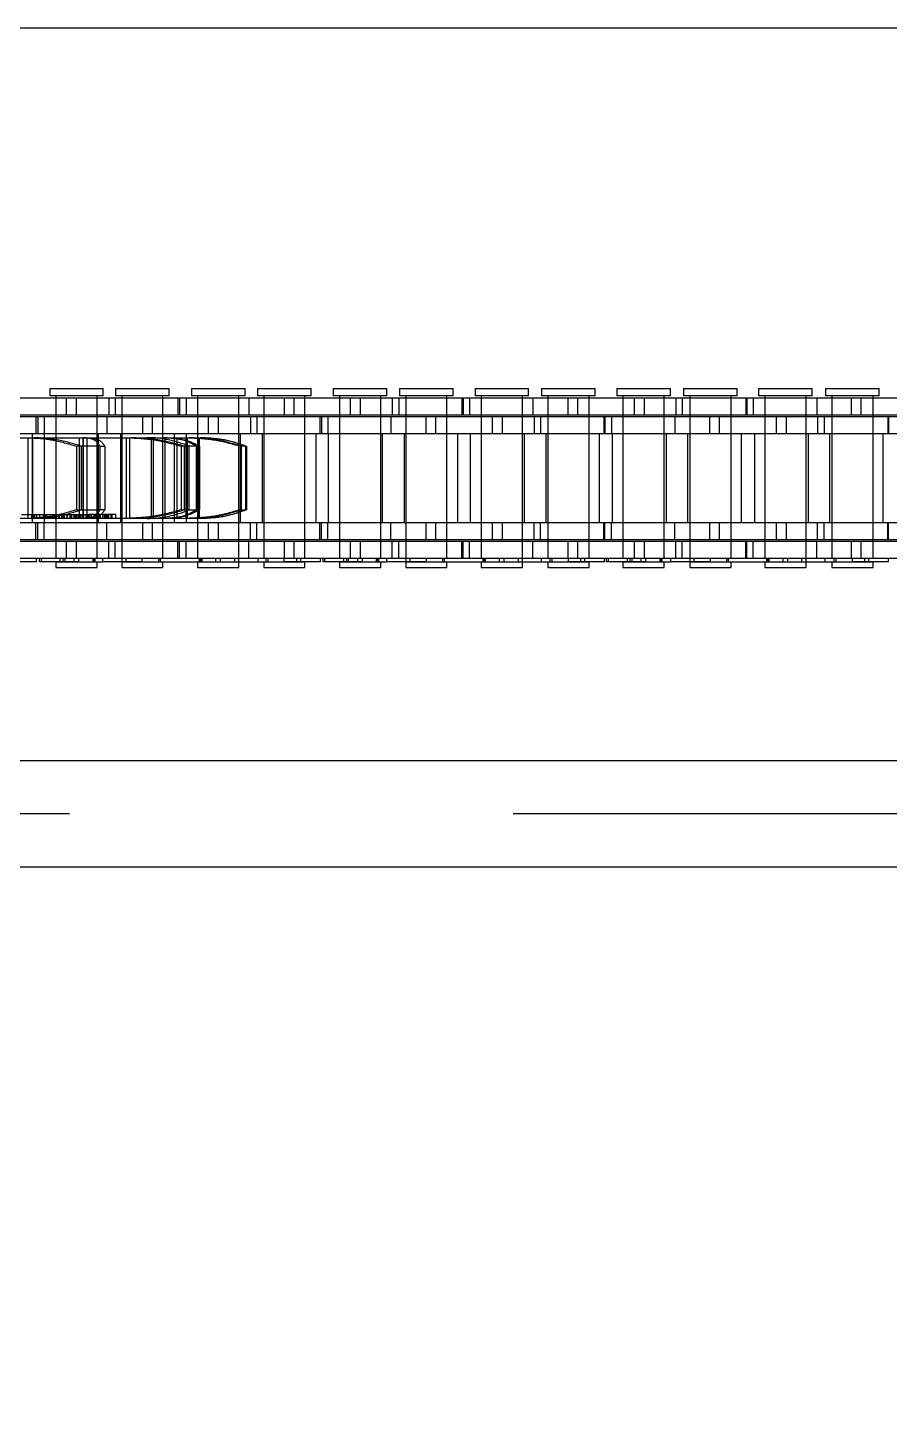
# Model space of a CAD drawing. Header units: metres. Extents: x 0 to 21025, y 0 to 14850.
# Drawn here: x 6060.5 to 6137.6, y 8997.9 to 9121.6 of the extents above; entities that cross this region are included whole.
import ezdxf

# ---------------------------------------------------------------- set-up
doc = ezdxf.new("R2010")
doc.units = ezdxf.units.M
doc.header["$LTSCALE"] = 25
doc.linetypes.add('HIDDEN2', pattern=[4.7625, 3.175, -1.5875])
for name, color, linetype in [('SL1', 8, 'Continuous'), ('SL4', 4, 'Continuous'), ('ST1', 7, 'HIDDEN2')]:
    doc.layers.add(name, color=color, linetype=linetype)

msp = doc.modelspace()

# ---------------------------------------------------------------- linework, layer by layer
at = {"layer": 'SL1'}
for radius, start, end in [(1815.5, 149.15062, 195.405213), (1770.7, 148.748969, 196.991383), (1764.35, 149.040337, 197.163636), (1758.35, 149.333401, 197.2484)]:
    msp.add_arc((7692.517, 9091.884), radius, start, end, dxfattribs=at)
at = {"layer": 'SL4'}
for p, q in [((5540.514, 9121.619), (6330.271, 9121.619)), ((5540.514, 9056.144), (6330.277, 9056.144)), ((6490.517, 9046.619), (5540.514, 9046.619))]:
    msp.add_line(p, q, dxfattribs=at)
at = {"layer": 'ST1'}
for p, q in [((6062.493, 9089.384), (6067.29, 9089.384)), ((6062.493, 9089.384), (6062.493, 9088.725)), ((6067.29, 9088.725), (6067.29, 9089.384)), ((6068.378, 9089.384), (6073.175, 9089.384)), ((6068.378, 9089.384), (6068.378, 9088.725)), ((6073.175, 9088.725), (6073.175, 9089.384)), ((6075.171, 9089.384), (6079.968, 9089.384)), ((6075.171, 9089.384), (6075.171, 9088.725)), ((6079.968, 9088.725), (6079.968, 9089.384)), ((6081.078, 9089.384), (6085.875, 9089.384)), ((6081.078, 9089.384), (6081.078, 9088.725)), ((6085.875, 9088.725), (6085.875, 9089.384)), ((6087.849, 9089.384), (6092.646, 9089.384)), ((6087.849, 9089.384), (6087.849, 9088.725)), ((6092.646, 9088.725), (6092.646, 9089.384)), ((6093.778, 9089.384), (6098.575, 9089.384)), ((6093.778, 9089.384), (6093.778, 9088.725)), ((6098.575, 9088.725), (6098.575, 9089.384)), ((6100.528, 9089.384), (6105.325, 9089.384)), ((6100.528, 9089.384), (6100.528, 9088.725)), ((6105.325, 9088.725), (6105.325, 9089.384)), ((6106.478, 9089.384), (6111.275, 9089.384)), ((6106.478, 9089.384), (6106.478, 9088.725)), ((6111.275, 9088.725), (6111.275, 9089.384)), ((6113.206, 9089.384), (6118.003, 9089.384)), ((6113.206, 9089.384), (6113.206, 9088.725)), ((6118.003, 9088.725), (6118.003, 9089.384)), ((6119.178, 9089.384), (6123.975, 9089.384)), ((6119.178, 9089.384), (6119.178, 9088.725)), ((6123.975, 9088.725), (6123.975, 9089.384)), ((6125.884, 9089.384), (6130.681, 9089.384)), ((6125.884, 9089.384), (6125.884, 9088.725)), ((6130.681, 9088.725), (6130.681, 9089.384)), ((6131.878, 9089.384), (6136.675, 9089.384)), ((6131.878, 9089.384), (6131.878, 9088.725)), ((6136.675, 9088.725), (6136.675, 9089.384)), ((6054.901, 9088.541), (6063.996, 9088.541)), ((6062.497, 9088.725), (6062.493, 9088.725)), ((6067.29, 9088.725), (6062.497, 9088.725)), ((6063.046, 9088.725), (6063.046, 9074.227)), ((6063.046, 9088.541), (6063.046, 9087.021)), ((6063.996, 9088.541), (6064.856, 9088.541)), ((6063.996, 9087.021), (6063.996, 9088.541)), ((6064.856, 9088.541), (6073.951, 9088.541)), ((6064.856, 9088.541), (6064.856, 9087.021)), ((6066.736, 9074.227), (6066.736, 9088.725)), ((6066.736, 9087.021), (6066.736, 9088.541)), ((6067.769, 9088.541), (6067.769, 9087.021)), ((6068.353, 9088.541), (6068.353, 9087.021)), ((6073.175, 9088.725), (6068.378, 9088.725)), ((6068.931, 9088.725), (6068.931, 9074.227)), ((6068.931, 9088.541), (6068.931, 9087.021)), ((6072.621, 9074.227), (6072.621, 9088.725)), ((6072.621, 9087.021), (6072.621, 9088.541)), ((6073.951, 9088.541), (6073.951, 9087.021)), ((6073.951, 9088.541), (6080.301, 9088.541)), ((6074.108, 9088.541), (6074.108, 9087.021)), ((6074.692, 9088.541), (6074.692, 9087.021)), ((6075.175, 9088.725), (6075.171, 9088.725)), ((6079.968, 9088.725), (6075.175, 9088.725)), ((6075.725, 9088.725), (6075.725, 9074.227)), ((6075.725, 9088.541), (6075.725, 9087.021)), ((6079.415, 9074.227), (6079.415, 9088.725)), ((6079.415, 9087.021), (6079.415, 9088.541)), ((6080.301, 9088.541), (6080.301, 9087.021)), ((6080.301, 9088.541), (6089.396, 9088.541)), ((6085.875, 9088.725), (6081.078, 9088.725)), ((6081.631, 9088.725), (6081.631, 9074.227)), ((6081.631, 9088.541), (6081.631, 9087.021)), ((6083.49, 9087.021), (6083.49, 9088.541)), ((6084.328, 9088.541), (6084.328, 9087.021)), ((6085.321, 9074.227), (6085.321, 9088.725)), ((6085.321, 9087.021), (6085.321, 9088.541)), ((6087.853, 9088.725), (6087.849, 9088.725)), ((6092.646, 9088.725), (6087.853, 9088.725)), ((6088.403, 9088.725), (6088.403, 9074.227)), ((6088.403, 9088.541), (6088.403, 9087.021)), ((6089.396, 9088.541), (6090.256, 9088.541)), ((6089.396, 9087.021), (6089.396, 9088.541)), ((6090.256, 9088.541), (6099.351, 9088.541)), ((6090.256, 9088.541), (6090.256, 9087.021)), ((6092.093, 9074.227), (6092.093, 9088.725)), ((6092.093, 9087.021), (6092.093, 9088.541)), ((6093.125, 9088.541), (6093.125, 9087.021)), ((6093.71, 9088.541), (6093.71, 9087.021)), ((6098.575, 9088.725), (6093.778, 9088.725)), ((6094.331, 9088.725), (6094.331, 9074.227)), ((6094.331, 9088.541), (6094.331, 9087.021)), ((6098.021, 9074.227), (6098.021, 9088.725)), ((6098.021, 9087.021), (6098.021, 9088.541)), ((6099.351, 9088.541), (6099.351, 9087.021)), ((6099.351, 9088.541), (6105.701, 9088.541)), ((6099.464, 9088.541), (6099.464, 9087.021)), ((6100.049, 9088.541), (6100.049, 9087.021)), ((6100.532, 9088.725), (6100.528, 9088.725)), ((6105.325, 9088.725), (6100.532, 9088.725)), ((6101.081, 9088.725), (6101.081, 9074.227)), ((6101.081, 9088.541), (6101.081, 9087.021)), ((6104.771, 9074.227), (6104.771, 9088.725)), ((6104.771, 9087.021), (6104.771, 9088.541)), ((6105.701, 9088.541), (6105.701, 9087.021)), ((6105.701, 9088.541), (6114.796, 9088.541)), ((6111.275, 9088.725), (6106.478, 9088.725)), ((6107.031, 9088.725), (6107.031, 9074.227)), ((6107.031, 9088.541), (6107.031, 9087.021)), ((6108.846, 9087.021), (6108.846, 9088.541)), ((6109.684, 9088.541), (6109.684, 9087.021)), ((6110.721, 9074.227), (6110.721, 9088.725)), ((6110.721, 9087.021), (6110.721, 9088.541)), ((6113.21, 9088.725), (6113.206, 9088.725)), ((6118.003, 9088.725), (6113.21, 9088.725)), ((6113.759, 9088.725), (6113.759, 9074.227)), ((6113.759, 9088.541), (6113.759, 9087.021)), ((6114.796, 9088.541), (6115.656, 9088.541)), ((6114.796, 9087.021), (6114.796, 9088.541)), ((6115.656, 9088.541), (6124.751, 9088.541)), ((6115.656, 9088.541), (6115.656, 9087.021)), ((6117.449, 9074.227), (6117.449, 9088.725)), ((6117.449, 9087.021), (6117.449, 9088.541)), ((6118.482, 9088.541), (6118.482, 9087.021)), ((6119.066, 9088.541), (6119.066, 9087.021)), ((6123.975, 9088.725), (6119.178, 9088.725)), ((6119.731, 9088.725), (6119.731, 9074.227)), ((6119.731, 9088.541), (6119.731, 9087.021)), ((6123.421, 9074.227), (6123.421, 9088.725)), ((6123.421, 9087.021), (6123.421, 9088.541)), ((6124.751, 9088.541), (6124.751, 9087.021)), ((6124.751, 9088.541), (6131.101, 9088.541)), ((6124.821, 9088.541), (6124.821, 9087.021)), ((6125.405, 9088.541), (6125.405, 9087.021)), ((6125.888, 9088.725), (6125.884, 9088.725)), ((6130.681, 9088.725), (6125.888, 9088.725)), ((6126.438, 9088.725), (6126.438, 9074.227)), ((6126.438, 9088.541), (6126.438, 9087.021)), ((6130.128, 9074.227), (6130.128, 9088.725)), ((6130.128, 9087.021), (6130.128, 9088.541)), ((6131.101, 9088.541), (6131.101, 9087.021)), ((6131.101, 9088.541), (6140.196, 9088.541)), ((6136.675, 9088.725), (6131.878, 9088.725)), ((6132.431, 9088.725), (6132.431, 9074.227)), ((6132.431, 9088.541), (6132.431, 9087.021)), ((6134.203, 9087.021), (6134.203, 9088.541)), ((6135.041, 9088.541), (6135.041, 9087.021)), ((6136.121, 9074.227), (6136.121, 9088.725)), ((6136.121, 9087.021), (6136.121, 9088.541)), ((6052.156, 9086.869), (6061.251, 9086.869)), ((6054.901, 9087.021), (6063.996, 9087.021)), ((6061.251, 9086.869), (6061.251, 9085.349)), ((6061.251, 9086.869), (6067.601, 9086.869)), ((6061.43, 9086.869), (6061.43, 9085.349)), ((6062.014, 9086.869), (6062.014, 9085.349)), ((6063.046, 9086.869), (6063.046, 9085.349)), ((6063.996, 9087.021), (6064.856, 9087.021)), ((6064.856, 9087.021), (6073.951, 9087.021)), ((6066.736, 9085.349), (6066.736, 9086.869)), ((6067.601, 9086.869), (6067.601, 9085.349)), ((6067.601, 9086.869), (6076.696, 9086.869)), ((6068.931, 9086.869), (6068.931, 9085.349)), ((6070.811, 9085.349), (6070.811, 9086.869)), ((6071.65, 9086.869), (6071.65, 9085.349)), ((6072.621, 9085.349), (6072.621, 9086.869)), ((6073.951, 9087.021), (6080.301, 9087.021)), ((6075.725, 9086.869), (6075.725, 9085.349)), ((6076.696, 9086.869), (6077.556, 9086.869)), ((6076.696, 9085.349), (6076.696, 9086.869)), ((6077.556, 9086.869), (6086.651, 9086.869)), ((6077.556, 9086.869), (6077.556, 9085.349)), ((6079.415, 9085.349), (6079.415, 9086.869)), ((6080.301, 9087.021), (6089.396, 9087.021)), ((6080.447, 9086.869), (6080.447, 9085.349)), ((6081.031, 9086.869), (6081.031, 9085.349)), ((6081.631, 9086.869), (6081.631, 9085.349)), ((6085.321, 9085.349), (6085.321, 9086.869)), ((6086.651, 9086.869), (6086.651, 9085.349)), ((6086.651, 9086.869), (6093.001, 9086.869)), ((6086.786, 9086.869), (6086.786, 9085.349)), ((6087.37, 9086.869), (6087.37, 9085.349)), ((6088.403, 9086.869), (6088.403, 9085.349)), ((6089.396, 9087.021), (6090.256, 9087.021)), ((6090.256, 9087.021), (6099.351, 9087.021)), ((6092.093, 9085.349), (6092.093, 9086.869)), ((6093.001, 9086.869), (6093.001, 9085.349)), ((6093.001, 9086.869), (6102.096, 9086.869)), ((6094.331, 9086.869), (6094.331, 9085.349)), ((6096.168, 9085.349), (6096.168, 9086.869)), ((6097.006, 9086.869), (6097.006, 9085.349)), ((6098.021, 9085.349), (6098.021, 9086.869)), ((6099.351, 9087.021), (6105.701, 9087.021)), ((6101.081, 9086.869), (6101.081, 9085.349)), ((6102.096, 9086.869), (6102.956, 9086.869)), ((6102.096, 9085.349), (6102.096, 9086.869)), ((6102.956, 9086.869), (6112.051, 9086.869)), ((6102.956, 9086.869), (6102.956, 9085.349)), ((6104.771, 9085.349), (6104.771, 9086.869)), ((6105.701, 9087.021), (6114.796, 9087.021)), ((6105.804, 9086.869), (6105.804, 9085.349)), ((6106.388, 9086.869), (6106.388, 9085.349)), ((6107.031, 9086.869), (6107.031, 9085.349)), ((6110.721, 9085.349), (6110.721, 9086.869)), ((6112.051, 9086.869), (6112.051, 9085.349)), ((6112.051, 9086.869), (6118.401, 9086.869)), ((6112.143, 9086.869), (6112.143, 9085.349)), ((6112.727, 9086.869), (6112.727, 9085.349)), ((6113.759, 9086.869), (6113.759, 9085.349)), ((6114.796, 9087.021), (6115.656, 9087.021)), ((6115.656, 9087.021), (6124.751, 9087.021)), ((6117.449, 9085.349), (6117.449, 9086.869)), ((6118.401, 9086.869), (6118.401, 9085.349)), ((6118.401, 9086.869), (6127.496, 9086.869)), ((6119.731, 9086.869), (6119.731, 9085.349)), ((6121.524, 9085.349), (6121.524, 9086.869)), ((6122.363, 9086.869), (6122.363, 9085.349)), ((6123.421, 9085.349), (6123.421, 9086.869)), ((6124.751, 9087.021), (6131.101, 9087.021)), ((6126.438, 9086.869), (6126.438, 9085.349)), ((6127.496, 9086.869), (6128.356, 9086.869)), ((6127.496, 9085.349), (6127.496, 9086.869)), ((6128.356, 9086.869), (6137.451, 9086.869)), ((6128.356, 9086.869), (6128.356, 9085.349)), ((6130.128, 9085.349), (6130.128, 9086.869)), ((6131.101, 9087.021), (6140.196, 9087.021)), ((6131.16, 9086.869), (6131.16, 9085.349)), ((6131.744, 9086.869), (6131.744, 9085.349)), ((6132.431, 9086.869), (6132.431, 9085.349)), ((6136.121, 9085.349), (6136.121, 9086.869)), ((6137.451, 9086.869), (6137.451, 9085.349)), ((6137.451, 9086.869), (6143.801, 9086.869)), ((6137.499, 9086.869), (6137.499, 9085.349)), ((6052.156, 9085.349), (6061.251, 9085.349)), ((6060.931, 9085.349), (6060.931, 9077.419)), ((6061.251, 9085.349), (6067.601, 9085.349)), ((6062.036, 9077.419), (6062.036, 9085.349)), ((6063.046, 9085.349), (6063.046, 9077.419)), ((6066.736, 9077.419), (6066.736, 9085.349)), ((6066.816, 9085.349), (6066.816, 9077.419)), ((6067.601, 9085.349), (6076.696, 9085.349)), ((6068.851, 9077.419), (6068.851, 9085.349)), ((6068.931, 9085.349), (6068.931, 9077.419)), ((6072.621, 9077.419), (6072.621, 9085.349)), ((6073.61, 9085.349), (6073.61, 9077.419)), ((6074.736, 9077.419), (6074.736, 9085.349)), ((6075.725, 9085.349), (6075.725, 9077.419)), ((6076.696, 9085.349), (6077.556, 9085.349)), ((6077.556, 9085.349), (6086.651, 9085.349)), ((6079.415, 9077.419), (6079.415, 9085.349)), ((6079.516, 9085.349), (6079.516, 9077.419)), ((6081.53, 9077.419), (6081.53, 9085.349)), ((6081.631, 9085.349), (6081.631, 9077.419)), ((6085.321, 9077.419), (6085.321, 9085.349)), ((6086.288, 9085.349), (6086.288, 9077.419)), ((6086.651, 9085.349), (6093.001, 9085.349)), ((6087.436, 9077.419), (6087.436, 9085.349)), ((6088.403, 9085.349), (6088.403, 9077.419)), ((6092.093, 9077.419), (6092.093, 9085.349)), ((6092.216, 9085.349), (6092.216, 9077.419)), ((6093.001, 9085.349), (6102.096, 9085.349)), ((6094.208, 9077.419), (6094.208, 9085.349)), ((6094.331, 9085.349), (6094.331, 9077.419)), ((6098.021, 9077.419), (6098.021, 9085.349)), ((6098.966, 9085.349), (6098.966, 9077.419)), ((6100.136, 9077.419), (6100.136, 9085.349)), ((6101.081, 9085.349), (6101.081, 9077.419)), ((6102.096, 9085.349), (6102.956, 9085.349)), ((6102.956, 9085.349), (6112.051, 9085.349)), ((6104.771, 9077.419), (6104.771, 9085.349)), ((6104.916, 9085.349), (6104.916, 9077.419)), ((6106.886, 9077.419), (6106.886, 9085.349)), ((6107.031, 9085.349), (6107.031, 9077.419)), ((6110.721, 9077.419), (6110.721, 9085.349)), ((6111.644, 9085.349), (6111.644, 9077.419)), ((6112.051, 9085.349), (6118.401, 9085.349)), ((6112.836, 9077.419), (6112.836, 9085.349)), ((6113.759, 9085.349), (6113.759, 9077.419)), ((6117.449, 9077.419), (6117.449, 9085.349)), ((6117.616, 9085.349), (6117.616, 9077.419)), ((6118.401, 9085.349), (6127.496, 9085.349)), ((6119.564, 9077.419), (6119.564, 9085.349)), ((6119.731, 9085.349), (6119.731, 9077.419)), ((6123.421, 9077.419), (6123.421, 9085.349)), ((6124.323, 9085.349), (6124.323, 9077.419)), ((6125.536, 9077.419), (6125.536, 9085.349)), ((6126.438, 9085.349), (6126.438, 9077.419)), ((6127.496, 9085.349), (6128.356, 9085.349)), ((6128.356, 9085.349), (6137.451, 9085.349)), ((6130.128, 9077.419), (6130.128, 9085.349)), ((6130.316, 9085.349), (6130.316, 9077.419)), ((6132.243, 9077.419), (6132.243, 9085.349)), ((6132.431, 9085.349), (6132.431, 9077.419)), ((6136.121, 9077.419), (6136.121, 9085.349)), ((6137.001, 9085.349), (6137.001, 9077.419)), ((6137.451, 9085.349), (6143.801, 9085.349)), ((6055.385, 9084.989), (6060.573, 9084.989)), ((6060.573, 9077.779), (6060.573, 9084.989)), ((6060.573, 9084.989), (6060.675, 9084.989)), ((6060.675, 9084.989), (6065.553, 9084.989)), ((6060.994, 9077.779), (6060.994, 9084.989)), ((6067.007, 9084.227), (6064.893, 9084.227)), ((6064.893, 9084.227), (6064.893, 9078.541)), ((6065.14, 9084.989), (6065.14, 9077.779)), ((6065.348, 9078.541), (6065.348, 9084.227)), ((6065.48, 9084.989), (6065.48, 9077.779)), ((6065.495, 9077.779), (6065.495, 9084.989)), ((6065.553, 9084.989), (6069.374, 9084.989)), ((6065.857, 9077.779), (6065.857, 9084.989)), ((6067.007, 9078.541), (6067.007, 9084.227)), ((6067.007, 9084.227), (6067.437, 9084.227)), ((6067.437, 9084.227), (6067.437, 9078.541)), ((6069.374, 9077.779), (6069.374, 9084.989)), ((6069.374, 9084.989), (6069.498, 9084.989)), ((6069.498, 9084.989), (6071.221, 9084.989)), ((6069.67, 9077.779), (6069.67, 9084.989)), ((6071.221, 9084.989), (6072.702, 9084.989)), ((6071.574, 9084.989), (6071.574, 9077.779)), ((6071.756, 9084.989), (6071.756, 9077.779)), ((6072.608, 9077.779), (6072.608, 9084.989)), ((6072.702, 9084.989), (6074.695, 9084.989)), ((6072.823, 9077.779), (6072.823, 9084.989)), ((6073.872, 9084.989), (6073.872, 9077.779)), ((6074.958, 9084.227), (6074.243, 9084.227)), ((6074.243, 9084.227), (6074.243, 9078.541)), ((6074.549, 9078.541), (6074.549, 9084.227)), ((6074.695, 9077.779), (6074.695, 9084.989)), ((6074.695, 9084.989), (6074.824, 9084.989)), ((6074.824, 9084.989), (6075.968, 9084.989)), ((6074.829, 9077.779), (6074.829, 9084.989)), ((6074.958, 9078.541), (6074.958, 9084.227)), ((6075.632, 9084.227), (6074.958, 9084.227)), ((6075.632, 9078.541), (6075.632, 9084.227)), ((6075.632, 9084.227), (6075.904, 9084.227)), ((6075.849, 9077.779), (6075.849, 9084.989)), ((6075.893, 9077.779), (6075.893, 9084.989)), ((6075.893, 9084.989), (6076.013, 9084.989)), ((6075.904, 9084.227), (6075.904, 9078.541)), ((6079.525, 9084.227), (6079.525, 9078.541)), ((6080.021, 9084.227), (6079.525, 9084.227)), ((6079.645, 9078.541), (6079.645, 9084.227)), ((6080.021, 9078.541), (6080.021, 9084.227)), ((6080.102, 9084.227), (6080.102, 9078.541)), ((6060.573, 9077.779), (6055.385, 9077.779)), ((6059.961, 9078.113), (6060.854, 9078.113)), ((6060.675, 9077.779), (6060.573, 9077.779)), ((6065.553, 9077.779), (6060.675, 9077.779)), ((6060.854, 9078.113), (6061.125, 9078.113)), ((6060.854, 9078.113), (6060.854, 9077.779)), ((6061.074, 9078.113), (6061.074, 9077.779)), ((6061.12, 9078.113), (6061.12, 9077.779)), ((6061.125, 9078.113), (6061.125, 9077.779)), ((6061.125, 9078.113), (6062.21, 9078.113)), ((6061.304, 9078.113), (6061.304, 9077.779)), ((6061.569, 9078.113), (6061.569, 9077.779)), ((6061.914, 9078.113), (6061.914, 9077.779)), ((6062.09, 9078.113), (6062.09, 9077.779)), ((6062.21, 9078.113), (6062.444, 9078.113)), ((6062.21, 9078.113), (6062.21, 9077.779)), ((6062.444, 9078.113), (6063.796, 9078.113)), ((6062.776, 9078.113), (6062.776, 9077.779)), ((6062.921, 9078.113), (6062.921, 9077.779)), ((6062.995, 9078.113), (6062.995, 9077.779)), ((6063.075, 9078.113), (6063.075, 9077.779)), ((6063.283, 9078.113), (6063.283, 9077.779)), ((6063.341, 9078.113), (6063.341, 9077.779)), ((6063.564, 9078.113), (6063.564, 9077.779)), ((6063.67, 9078.113), (6063.67, 9077.779)), ((6063.796, 9078.113), (6063.796, 9077.779)), ((6063.796, 9078.113), (6064.027, 9078.113)), ((6063.8, 9078.113), (6063.8, 9077.779)), ((6064.027, 9078.113), (6064.027, 9077.779)), ((6064.027, 9078.113), (6064.918, 9078.113)), ((6064.065, 9078.113), (6064.065, 9077.779)), ((6064.281, 9078.113), (6064.281, 9077.779)), ((6064.356, 9078.113), (6064.356, 9077.779)), ((6064.454, 9078.113), (6064.454, 9077.779)), ((6064.656, 9078.113), (6064.656, 9077.779)), ((6064.741, 9078.113), (6064.741, 9077.779)), ((6064.864, 9078.113), (6064.864, 9077.779)), ((6064.893, 9078.541), (6067.007, 9078.541)), ((6064.918, 9078.113), (6065.094, 9078.113)), ((6064.918, 9078.113), (6064.918, 9077.779)), ((6065.065, 9078.113), (6065.065, 9077.779)), ((6065.094, 9078.113), (6065.094, 9077.779)), ((6065.094, 9078.113), (6065.78, 9078.113)), ((6065.232, 9078.113), (6065.232, 9077.779)), ((6065.253, 9078.113), (6065.253, 9077.779)), ((6065.399, 9078.113), (6065.399, 9077.779)), ((6065.518, 9078.113), (6065.518, 9077.779)), ((6069.374, 9077.779), (6065.553, 9077.779)), ((6065.728, 9078.113), (6065.728, 9077.779)), ((6065.757, 9078.113), (6065.757, 9077.779)), ((6065.78, 9078.113), (6065.78, 9077.779)), ((6065.78, 9078.113), (6065.999, 9078.113)), ((6065.786, 9078.113), (6065.786, 9077.779)), ((6065.821, 9078.113), (6065.821, 9077.779)), ((6065.891, 9078.113), (6065.891, 9077.779)), ((6065.907, 9078.113), (6065.907, 9077.779)), ((6065.999, 9078.113), (6065.999, 9077.779)), ((6066.454, 9078.113), (6065.999, 9078.113)), ((6066.06, 9078.113), (6066.06, 9077.779)), ((6066.193, 9078.113), (6066.193, 9077.779)), ((6067.237, 9078.113), (6066.454, 9078.113)), ((6066.454, 9078.113), (6066.454, 9077.779)), ((6066.595, 9078.113), (6066.595, 9077.779)), ((6066.619, 9078.113), (6066.619, 9077.779)), ((6066.696, 9078.113), (6066.696, 9077.779)), ((6066.848, 9078.113), (6066.848, 9077.779)), ((6066.906, 9078.113), (6066.906, 9077.779)), ((6066.945, 9078.113), (6066.945, 9077.779)), ((6067.437, 9078.541), (6067.007, 9078.541)), ((6067.007, 9078.113), (6067.007, 9077.779)), ((6067.207, 9078.113), (6067.207, 9077.779)), ((6067.216, 9078.113), (6067.216, 9077.779)), ((6067.235, 9078.113), (6067.235, 9077.779)), ((6067.237, 9078.113), (6067.237, 9077.779)), ((6067.567, 9078.113), (6067.237, 9078.113)), ((6067.243, 9078.113), (6067.243, 9077.779)), ((6067.394, 9078.113), (6067.394, 9077.779)), ((6067.416, 9077.779), (6067.416, 9078.113)), ((6067.433, 9078.113), (6067.433, 9077.779)), ((6067.435, 9077.779), (6067.435, 9078.113)), ((6067.656, 9078.113), (6067.567, 9078.113)), ((6067.567, 9078.113), (6067.567, 9077.779)), ((6067.585, 9077.779), (6067.585, 9078.113)), ((6067.656, 9078.113), (6067.656, 9077.779)), ((6067.952, 9078.113), (6067.656, 9078.113)), ((6067.677, 9078.113), (6067.677, 9077.779)), ((6067.741, 9078.113), (6067.741, 9077.779)), ((6067.747, 9077.779), (6067.747, 9078.113)), ((6067.952, 9078.113), (6067.952, 9077.779)), ((6068.027, 9078.113), (6067.952, 9078.113)), ((6068.027, 9078.113), (6068.027, 9077.779)), ((6068.411, 9078.113), (6068.027, 9078.113)), ((6068.077, 9077.779), (6068.077, 9078.113)), ((6068.411, 9077.779), (6068.411, 9078.113)), ((6069.498, 9077.779), (6069.374, 9077.779)), ((6071.221, 9077.779), (6069.498, 9077.779)), ((6072.702, 9077.779), (6071.221, 9077.779)), ((6074.695, 9077.779), (6072.702, 9077.779)), ((6074.243, 9078.541), (6074.958, 9078.541)), ((6074.824, 9077.779), (6074.695, 9077.779)), ((6075.968, 9077.779), (6074.824, 9077.779)), ((6074.958, 9078.541), (6075.632, 9078.541)), ((6075.904, 9078.541), (6075.632, 9078.541)), ((6076.013, 9077.779), (6075.893, 9077.779)), ((6079.525, 9078.541), (6080.021, 9078.541)), ((6052.156, 9077.419), (6061.251, 9077.419)), ((6061.251, 9075.899), (6061.251, 9077.419)), ((6061.251, 9077.419), (6067.601, 9077.419)), ((6061.43, 9075.899), (6061.43, 9077.419)), ((6062.014, 9075.899), (6062.014, 9077.419)), ((6063.046, 9077.419), (6063.046, 9075.899)), ((6066.736, 9075.899), (6066.736, 9077.419)), ((6067.601, 9075.899), (6067.601, 9077.419)), ((6067.601, 9077.419), (6076.696, 9077.419)), ((6068.931, 9077.419), (6068.931, 9075.899)), ((6070.811, 9075.899), (6070.811, 9077.419)), ((6071.65, 9077.419), (6071.65, 9075.899)), ((6072.621, 9075.899), (6072.621, 9077.419)), ((6075.725, 9077.419), (6075.725, 9075.899)), ((6076.696, 9077.419), (6077.556, 9077.419)), ((6076.696, 9075.899), (6076.696, 9077.419)), ((6077.556, 9077.419), (6086.651, 9077.419)), ((6077.556, 9077.419), (6077.556, 9075.899)), ((6079.415, 9075.899), (6079.415, 9077.419)), ((6080.447, 9075.899), (6080.447, 9077.419)), ((6081.031, 9075.899), (6081.031, 9077.419)), ((6081.631, 9077.419), (6081.631, 9075.899)), ((6085.321, 9075.899), (6085.321, 9077.419)), ((6086.651, 9075.899), (6086.651, 9077.419)), ((6086.651, 9077.419), (6093.001, 9077.419)), ((6086.786, 9075.899), (6086.786, 9077.419)), ((6087.37, 9075.899), (6087.37, 9077.419)), ((6088.403, 9077.419), (6088.403, 9075.899)), ((6092.093, 9075.899), (6092.093, 9077.419)), ((6093.001, 9075.899), (6093.001, 9077.419)), ((6093.001, 9077.419), (6102.096, 9077.419)), ((6094.331, 9077.419), (6094.331, 9075.899)), ((6096.168, 9075.899), (6096.168, 9077.419)), ((6097.006, 9077.419), (6097.006, 9075.899)), ((6098.021, 9075.899), (6098.021, 9077.419)), ((6101.081, 9077.419), (6101.081, 9075.899)), ((6102.096, 9077.419), (6102.956, 9077.419)), ((6102.096, 9075.899), (6102.096, 9077.419)), ((6102.956, 9077.419), (6112.051, 9077.419)), ((6102.956, 9077.419), (6102.956, 9075.899)), ((6104.771, 9075.899), (6104.771, 9077.419)), ((6105.804, 9075.899), (6105.804, 9077.419)), ((6106.388, 9075.899), (6106.388, 9077.419)), ((6107.031, 9077.419), (6107.031, 9075.899)), ((6110.721, 9075.899), (6110.721, 9077.419)), ((6112.051, 9075.899), (6112.051, 9077.419)), ((6112.051, 9077.419), (6118.401, 9077.419)), ((6112.143, 9075.899), (6112.143, 9077.419)), ((6112.727, 9075.899), (6112.727, 9077.419)), ((6113.759, 9077.419), (6113.759, 9075.899)), ((6117.449, 9075.899), (6117.449, 9077.419)), ((6118.401, 9075.899), (6118.401, 9077.419)), ((6118.401, 9077.419), (6127.496, 9077.419)), ((6119.731, 9077.419), (6119.731, 9075.899)), ((6121.524, 9075.899), (6121.524, 9077.419)), ((6122.363, 9077.419), (6122.363, 9075.899)), ((6123.421, 9075.899), (6123.421, 9077.419)), ((6126.438, 9077.419), (6126.438, 9075.899)), ((6127.496, 9077.419), (6128.356, 9077.419)), ((6127.496, 9075.899), (6127.496, 9077.419)), ((6128.356, 9077.419), (6137.451, 9077.419)), ((6128.356, 9077.419), (6128.356, 9075.899)), ((6130.128, 9075.899), (6130.128, 9077.419)), ((6131.16, 9075.899), (6131.16, 9077.419)), ((6131.744, 9075.899), (6131.744, 9077.419)), ((6132.431, 9077.419), (6132.431, 9075.899)), ((6136.121, 9075.899), (6136.121, 9077.419)), ((6137.451, 9075.899), (6137.451, 9077.419)), ((6137.451, 9077.419), (6143.801, 9077.419)), ((6137.499, 9075.899), (6137.499, 9077.419)), ((6052.156, 9075.899), (6061.251, 9075.899)), ((6054.901, 9075.747), (6063.996, 9075.747)), ((6061.251, 9075.899), (6067.601, 9075.899)), ((6063.046, 9075.747), (6063.046, 9074.227)), ((6063.996, 9075.747), (6064.856, 9075.747)), ((6063.996, 9074.227), (6063.996, 9075.747)), ((6064.856, 9075.747), (6073.951, 9075.747)), ((6064.856, 9075.747), (6064.856, 9074.227)), ((6066.736, 9074.227), (6066.736, 9075.747)), ((6067.601, 9075.899), (6076.696, 9075.899)), ((6067.769, 9074.227), (6067.769, 9075.747)), ((6068.353, 9074.227), (6068.353, 9075.747)), ((6068.931, 9075.747), (6068.931, 9073.894)), ((6072.621, 9074.227), (6072.621, 9075.747)), ((6073.951, 9074.227), (6073.951, 9075.747)), ((6073.951, 9075.747), (6080.301, 9075.747)), ((6074.108, 9074.227), (6074.108, 9075.747)), ((6074.692, 9074.227), (6074.692, 9075.747)), ((6075.725, 9075.747), (6075.725, 9074.227)), ((6076.696, 9075.899), (6077.556, 9075.899)), ((6077.556, 9075.899), (6086.651, 9075.899)), ((6079.415, 9073.894), (6079.415, 9075.747)), ((6080.301, 9074.227), (6080.301, 9075.747)), ((6080.301, 9075.747), (6089.396, 9075.747)), ((6081.631, 9075.747), (6081.631, 9074.227)), ((6083.49, 9074.227), (6083.49, 9075.747)), ((6084.328, 9075.747), (6084.328, 9074.227)), ((6085.321, 9074.227), (6085.321, 9075.747)), ((6086.651, 9075.899), (6093.001, 9075.899)), ((6088.403, 9075.747), (6088.403, 9074.227)), ((6089.396, 9075.747), (6090.256, 9075.747)), ((6089.396, 9074.227), (6089.396, 9075.747)), ((6090.256, 9075.747), (6099.351, 9075.747)), ((6090.256, 9075.747), (6090.256, 9074.227)), ((6092.093, 9074.227), (6092.093, 9075.747)), ((6093.001, 9075.899), (6102.096, 9075.899)), ((6093.125, 9074.227), (6093.125, 9075.747)), ((6093.71, 9074.227), (6093.71, 9075.747)), ((6094.331, 9075.747), (6094.331, 9073.894)), ((6098.021, 9074.227), (6098.021, 9075.747)), ((6099.351, 9074.227), (6099.351, 9075.747)), ((6099.351, 9075.747), (6105.701, 9075.747)), ((6099.464, 9074.227), (6099.464, 9075.747)), ((6100.049, 9074.227), (6100.049, 9075.747)), ((6101.081, 9075.747), (6101.081, 9074.227)), ((6102.096, 9075.899), (6102.956, 9075.899)), ((6102.956, 9075.899), (6112.051, 9075.899)), ((6104.771, 9073.894), (6104.771, 9075.747)), ((6105.701, 9074.227), (6105.701, 9075.747)), ((6105.701, 9075.747), (6114.796, 9075.747)), ((6107.031, 9075.747), (6107.031, 9074.227)), ((6108.846, 9074.227), (6108.846, 9075.747)), ((6109.684, 9075.747), (6109.684, 9074.227)), ((6110.721, 9074.227), (6110.721, 9075.747)), ((6112.051, 9075.899), (6118.401, 9075.899)), ((6113.759, 9075.747), (6113.759, 9074.227)), ((6114.796, 9075.747), (6115.656, 9075.747)), ((6114.796, 9074.227), (6114.796, 9075.747)), ((6115.656, 9075.747), (6124.751, 9075.747)), ((6115.656, 9075.747), (6115.656, 9074.227)), ((6117.449, 9074.227), (6117.449, 9075.747)), ((6118.401, 9075.899), (6127.496, 9075.899)), ((6118.482, 9074.227), (6118.482, 9075.747)), ((6119.066, 9074.227), (6119.066, 9075.747)), ((6119.731, 9075.747), (6119.731, 9073.894)), ((6123.421, 9074.227), (6123.421, 9075.747)), ((6124.751, 9074.227), (6124.751, 9075.747)), ((6124.751, 9075.747), (6131.101, 9075.747)), ((6124.821, 9074.227), (6124.821, 9075.747)), ((6125.405, 9074.227), (6125.405, 9075.747)), ((6126.438, 9075.747), (6126.438, 9074.227)), ((6127.496, 9075.899), (6128.356, 9075.899)), ((6128.356, 9075.899), (6137.451, 9075.899)), ((6130.128, 9073.894), (6130.128, 9075.747)), ((6131.101, 9074.227), (6131.101, 9075.747)), ((6131.101, 9075.747), (6140.196, 9075.747)), ((6132.431, 9075.747), (6132.431, 9074.227)), ((6134.203, 9074.227), (6134.203, 9075.747)), ((6135.041, 9075.747), (6135.041, 9074.227)), ((6136.121, 9074.227), (6136.121, 9075.747)), ((6137.451, 9075.899), (6143.801, 9075.899)), ((6054.901, 9074.227), (6063.996, 9074.227)), ((6061.307, 9073.894), (6061.307, 9074.227)), ((6061.58, 9073.894), (6061.58, 9074.227)), ((6061.752, 9073.894), (6061.752, 9074.227)), ((6063.415, 9074.227), (6063.415, 9073.858)), ((6063.7, 9073.894), (6063.7, 9074.227)), ((6063.872, 9073.894), (6063.872, 9074.227)), ((6063.996, 9074.227), (6064.856, 9074.227)), ((6064.684, 9073.894), (6064.684, 9074.227)), ((6064.856, 9074.227), (6073.951, 9074.227)), ((6065.099, 9073.894), (6065.099, 9074.227)), ((6066.367, 9073.858), (6066.367, 9074.227)), ((6066.456, 9073.894), (6066.456, 9074.227)), ((6066.559, 9073.894), (6066.559, 9074.227)), ((6067.224, 9074.227), (6067.224, 9073.894)), ((6069.3, 9074.227), (6069.3, 9073.858)), ((6070.776, 9073.894), (6070.776, 9074.227)), ((6072.252, 9073.858), (6072.252, 9074.227)), ((6072.395, 9073.894), (6072.395, 9074.227)), ((6073.951, 9074.227), (6080.301, 9074.227)), ((6075.902, 9073.894), (6075.902, 9074.227)), ((6076.005, 9073.894), (6076.005, 9074.227)), ((6076.094, 9074.227), (6076.094, 9073.858)), ((6077.362, 9073.894), (6077.362, 9074.227)), ((6077.777, 9073.894), (6077.777, 9074.227)), ((6079.046, 9073.858), (6079.046, 9074.227)), ((6080.301, 9074.227), (6089.396, 9074.227)), ((6081.122, 9073.894), (6081.122, 9074.227)), ((6081.857, 9073.894), (6081.857, 9074.227)), ((6082, 9074.227), (6082, 9073.858)), ((6083.476, 9073.894), (6083.476, 9074.227)), ((6084.583, 9073.894), (6084.583, 9074.227)), ((6084.952, 9073.858), (6084.952, 9074.227)), ((6086.707, 9073.894), (6086.707, 9074.227)), ((6086.936, 9073.894), (6086.936, 9074.227)), ((6087.109, 9073.894), (6087.109, 9074.227)), ((6088.772, 9074.227), (6088.772, 9073.858)), ((6089.056, 9073.894), (6089.056, 9074.227)), ((6089.229, 9073.894), (6089.229, 9074.227)), ((6089.396, 9074.227), (6090.256, 9074.227)), ((6090.04, 9073.894), (6090.04, 9074.227)), ((6090.256, 9074.227), (6099.351, 9074.227)), ((6090.456, 9073.894), (6090.456, 9074.227)), ((6091.724, 9073.858), (6091.724, 9074.227)), ((6091.812, 9073.894), (6091.812, 9074.227)), ((6091.916, 9073.894), (6091.916, 9074.227)), ((6092.624, 9074.227), (6092.624, 9073.894)), ((6094.7, 9074.227), (6094.7, 9073.858)), ((6096.176, 9073.894), (6096.176, 9074.227)), ((6097.652, 9073.858), (6097.652, 9074.227)), ((6097.795, 9073.894), (6097.795, 9074.227)), ((6099.351, 9074.227), (6105.701, 9074.227)), ((6101.258, 9073.894), (6101.258, 9074.227)), ((6101.362, 9073.894), (6101.362, 9074.227)), ((6101.45, 9074.227), (6101.45, 9073.858)), ((6102.718, 9073.894), (6102.718, 9074.227)), ((6103.134, 9073.894), (6103.134, 9074.227)), ((6104.402, 9073.858), (6104.402, 9074.227)), ((6105.701, 9074.227), (6114.796, 9074.227)), ((6106.478, 9073.894), (6106.478, 9074.227)), ((6107.257, 9073.894), (6107.257, 9074.227)), ((6107.4, 9074.227), (6107.4, 9073.858)), ((6108.876, 9073.894), (6108.876, 9074.227)), ((6109.983, 9073.894), (6109.983, 9074.227)), ((6110.352, 9073.858), (6110.352, 9074.227)), ((6112.107, 9073.894), (6112.107, 9074.227)), ((6112.293, 9073.894), (6112.293, 9074.227)), ((6112.465, 9073.894), (6112.465, 9074.227)), ((6114.128, 9074.227), (6114.128, 9073.858)), ((6114.413, 9073.894), (6114.413, 9074.227)), ((6114.586, 9073.894), (6114.586, 9074.227)), ((6114.796, 9074.227), (6115.656, 9074.227)), ((6115.397, 9073.894), (6115.397, 9074.227)), ((6115.656, 9074.227), (6124.751, 9074.227)), ((6115.812, 9073.894), (6115.812, 9074.227)), ((6117.08, 9073.858), (6117.08, 9074.227)), ((6117.169, 9073.894), (6117.169, 9074.227)), ((6117.272, 9073.894), (6117.272, 9074.227)), ((6118.024, 9074.227), (6118.024, 9073.894)), ((6120.1, 9074.227), (6120.1, 9073.858)), ((6121.576, 9073.894), (6121.576, 9074.227)), ((6123.052, 9073.858), (6123.052, 9074.227)), ((6123.195, 9073.894), (6123.195, 9074.227)), ((6124.751, 9074.227), (6131.101, 9074.227)), ((6126.615, 9073.894), (6126.615, 9074.227)), ((6126.718, 9073.894), (6126.718, 9074.227)), ((6126.807, 9074.227), (6126.807, 9073.858)), ((6128.075, 9073.894), (6128.075, 9074.227)), ((6128.49, 9073.894), (6128.49, 9074.227)), ((6129.759, 9073.858), (6129.759, 9074.227)), ((6131.101, 9074.227), (6140.196, 9074.227)), ((6131.835, 9073.894), (6131.835, 9074.227)), ((6132.657, 9073.894), (6132.657, 9074.227)), ((6132.8, 9074.227), (6132.8, 9073.858)), ((6134.276, 9073.894), (6134.276, 9074.227)), ((6135.383, 9073.894), (6135.383, 9074.227)), ((6135.752, 9073.858), (6135.752, 9074.227)), ((6137.507, 9073.894), (6137.507, 9074.227)), ((6061.307, 9073.894), (6058.076, 9073.894)), ((6061.752, 9073.894), (6061.58, 9073.894)), ((6065.099, 9073.894), (6061.752, 9073.894)), ((6066.736, 9073.858), (6063.046, 9073.858)), ((6063.046, 9073.858), (6063.046, 9073.384)), ((6063.046, 9073.384), (6066.736, 9073.384)), ((6065.099, 9073.894), (6067.224, 9073.894)), ((6066.736, 9073.384), (6066.736, 9073.858)), ((6070.776, 9073.894), (6067.224, 9073.894)), ((6072.621, 9073.858), (6068.931, 9073.858)), ((6068.931, 9073.858), (6068.931, 9073.384)), ((6068.931, 9073.384), (6072.621, 9073.384)), ((6070.776, 9073.894), (6083.476, 9073.894)), ((6072.621, 9073.384), (6072.621, 9073.858)), ((6079.415, 9073.858), (6075.725, 9073.858)), ((6075.725, 9073.858), (6075.725, 9073.384)), ((6075.725, 9073.384), (6079.415, 9073.384)), ((6079.415, 9073.384), (6079.415, 9073.858)), ((6085.321, 9073.858), (6081.631, 9073.858)), ((6081.631, 9073.858), (6081.631, 9073.384)), ((6081.631, 9073.384), (6085.321, 9073.384)), ((6086.707, 9073.894), (6083.476, 9073.894)), ((6085.321, 9073.384), (6085.321, 9073.858)), ((6087.109, 9073.894), (6086.936, 9073.894)), ((6090.456, 9073.894), (6087.109, 9073.894)), ((6092.093, 9073.858), (6088.403, 9073.858)), ((6088.403, 9073.858), (6088.403, 9073.384)), ((6088.403, 9073.384), (6092.093, 9073.384)), ((6090.456, 9073.894), (6092.624, 9073.894)), ((6092.093, 9073.384), (6092.093, 9073.858)), ((6096.176, 9073.894), (6092.624, 9073.894)), ((6098.021, 9073.858), (6094.331, 9073.858)), ((6094.331, 9073.858), (6094.331, 9073.384)), ((6094.331, 9073.384), (6098.021, 9073.384)), ((6096.176, 9073.894), (6108.876, 9073.894)), ((6098.021, 9073.384), (6098.021, 9073.858)), ((6104.771, 9073.858), (6101.081, 9073.858)), ((6101.081, 9073.858), (6101.081, 9073.384)), ((6101.081, 9073.384), (6104.771, 9073.384)), ((6104.771, 9073.384), (6104.771, 9073.858)), ((6110.721, 9073.858), (6107.031, 9073.858)), ((6107.031, 9073.858), (6107.031, 9073.384)), ((6107.031, 9073.384), (6110.721, 9073.384)), ((6112.107, 9073.894), (6108.876, 9073.894)), ((6110.721, 9073.384), (6110.721, 9073.858)), ((6112.465, 9073.894), (6112.293, 9073.894)), ((6115.812, 9073.894), (6112.465, 9073.894)), ((6117.449, 9073.858), (6113.759, 9073.858)), ((6113.759, 9073.858), (6113.759, 9073.384)), ((6113.759, 9073.384), (6117.449, 9073.384)), ((6115.812, 9073.894), (6118.024, 9073.894)), ((6117.449, 9073.384), (6117.449, 9073.858)), ((6121.576, 9073.894), (6118.024, 9073.894)), ((6123.421, 9073.858), (6119.731, 9073.858)), ((6119.731, 9073.858), (6119.731, 9073.384)), ((6119.731, 9073.384), (6123.421, 9073.384)), ((6121.576, 9073.894), (6134.276, 9073.894)), ((6123.421, 9073.384), (6123.421, 9073.858)), ((6130.128, 9073.858), (6126.438, 9073.858)), ((6126.438, 9073.858), (6126.438, 9073.384)), ((6126.438, 9073.384), (6130.128, 9073.384)), ((6130.128, 9073.384), (6130.128, 9073.858)), ((6136.121, 9073.858), (6132.431, 9073.858)), ((6132.431, 9073.858), (6132.431, 9073.384)), ((6132.431, 9073.384), (6136.121, 9073.384)), ((6137.507, 9073.894), (6134.276, 9073.894)), ((6136.121, 9073.384), (6136.121, 9073.858)), ((5540.514, 9056.144), (6330.277, 9056.144)), ((6540.514, 9051.381), (5540.514, 9051.381))]:
    msp.add_line(p, q, dxfattribs=at)
for centre, start, end in [((6071.206, 9075.371), 67.03979, 89.90798), ((6071.206, 9087.396), 270.09202, 292.96021)]:
    msp.add_arc(centre, 9.618, start, end, dxfattribs=at)
for points, knots in [([(6060.675, 9084.989), (6061.345, 9084.951), (6062.686, 9084.876), (6064.156, 9084.443), (6064.893, 9084.227)], [0, 0, 0, 0, 0.4991241, 1, 1, 1, 1]), ([(6065.348, 9084.227), (6064.609, 9084.443), (6063.13, 9084.875), (6061.775, 9084.951), (6061.098, 9084.989)], [0, 0, 0, 0, 0.5002609, 1, 1, 1, 1]), ([(6067.007, 9084.227), (6066.858, 9084.443), (6066.562, 9084.875), (6065.889, 9084.951), (6065.553, 9084.989)], [0, 0, 0, 0, 0.5005335, 1, 1, 1, 1]), ([(6065.917, 9084.989), (6066.264, 9084.951), (6066.958, 9084.876), (6067.277, 9084.443), (6067.437, 9084.227)], [0, 0, 0, 0, 0.4990977, 1, 1, 1, 1]), ([(6069.498, 9084.989), (6070.287, 9084.951), (6071.869, 9084.876), (6073.451, 9084.443), (6074.243, 9084.227)], [0, 0, 0, 0, 0.4990975, 1, 1, 1, 1]), ([(6074.549, 9084.227), (6073.757, 9084.443), (6072.175, 9084.875), (6070.587, 9084.951), (6069.794, 9084.989)], [0, 0, 0, 0, 0.500514, 1, 1, 1, 1]), ([(6075.632, 9084.227), (6075.226, 9084.443), (6074.416, 9084.875), (6073.273, 9084.951), (6072.702, 9084.989)], [0, 0, 0, 0, 0.5001333, 1, 1, 1, 1]), ([(6072.919, 9084.989), (6073.498, 9084.951), (6074.658, 9084.875), (6075.488, 9084.443), (6075.904, 9084.227)], [0, 0, 0, 0, 0.4994271, 1, 1, 1, 1]), ([(6074.824, 9084.989), (6075.64, 9084.951), (6077.272, 9084.875), (6078.773, 9084.443), (6079.525, 9084.227)], [0, 0, 0, 0, 0.4994595, 1, 1, 1, 1]), ([(6079.645, 9084.227), (6078.897, 9084.443), (6077.403, 9084.875), (6075.773, 9084.951), (6074.959, 9084.989)], [0, 0, 0, 0, 0.5005288, 1, 1, 1, 1]), ([(6080.021, 9084.227), (6079.408, 9084.443), (6078.181, 9084.875), (6076.706, 9084.951), (6075.968, 9084.989)], [0, 0, 0, 0, 0.50015152, 1, 1, 1, 1]), ([(6076.013, 9084.989), (6076.755, 9084.951), (6078.24, 9084.875), (6079.481, 9084.443), (6080.102, 9084.227)], [0, 0, 0, 0, 0.49948, 1, 1, 1, 1]), ([(6064.893, 9078.541), (6064.157, 9078.324), (6062.687, 9077.892), (6061.346, 9077.816), (6060.675, 9077.779)], [0, 0, 0, 0, 0.5001515, 1, 1, 1, 1]), ([(6061.098, 9077.779), (6061.775, 9077.816), (6063.129, 9077.892), (6064.608, 9078.324), (6065.348, 9078.541)], [0, 0, 0, 0, 0.4994185, 1, 1, 1, 1]), ([(6065.553, 9077.779), (6065.889, 9077.816), (6066.562, 9077.892), (6066.858, 9078.324), (6067.007, 9078.541)], [0, 0, 0, 0, 0.4994593, 1, 1, 1, 1]), ([(6067.437, 9078.541), (6067.277, 9078.324), (6066.958, 9077.892), (6066.264, 9077.816), (6065.917, 9077.779)], [0, 0, 0, 0, 0.5001333, 1, 1, 1, 1]), ([(6074.243, 9078.541), (6073.452, 9078.324), (6071.871, 9077.892), (6070.288, 9077.816), (6069.498, 9077.779)], [0, 0, 0, 0, 0.5001332, 1, 1, 1, 1]), ([(6069.794, 9077.779), (6070.587, 9077.816), (6072.175, 9077.892), (6073.757, 9078.324), (6074.549, 9078.541)], [0, 0, 0, 0, 0.4994786, 1, 1, 1, 1]), ([(6072.702, 9077.779), (6073.273, 9077.816), (6074.415, 9077.892), (6075.226, 9078.324), (6075.632, 9078.541)], [0, 0, 0, 0, 0.4990977, 1, 1, 1, 1]), ([(6075.904, 9078.541), (6075.488, 9078.324), (6074.658, 9077.892), (6073.499, 9077.816), (6072.919, 9077.779)], [0, 0, 0, 0, 0.5003717, 1, 1, 1, 1]), ([(6079.525, 9078.541), (6078.773, 9078.324), (6077.272, 9077.892), (6075.64, 9077.816), (6074.824, 9077.779)], [0, 0, 0, 0, 0.5005334, 1, 1, 1, 1]), ([(6074.959, 9077.779), (6075.773, 9077.816), (6077.403, 9077.892), (6078.897, 9078.324), (6079.645, 9078.541)], [0, 0, 0, 0, 0.499464, 1, 1, 1, 1]), ([(6075.968, 9077.779), (6076.705, 9077.816), (6078.18, 9077.892), (6079.407, 9078.324), (6080.021, 9078.541)], [0, 0, 0, 0, 0.4991241, 1, 1, 1, 1]), ([(6080.102, 9078.541), (6079.481, 9078.324), (6078.24, 9077.892), (6076.755, 9077.816), (6076.013, 9077.779)], [0, 0, 0, 0, 0.5005125, 1, 1, 1, 1])]:
    msp.add_open_spline(points, degree=3, knots=knots, dxfattribs=at)

doc.saveas('drawing.dxf')
